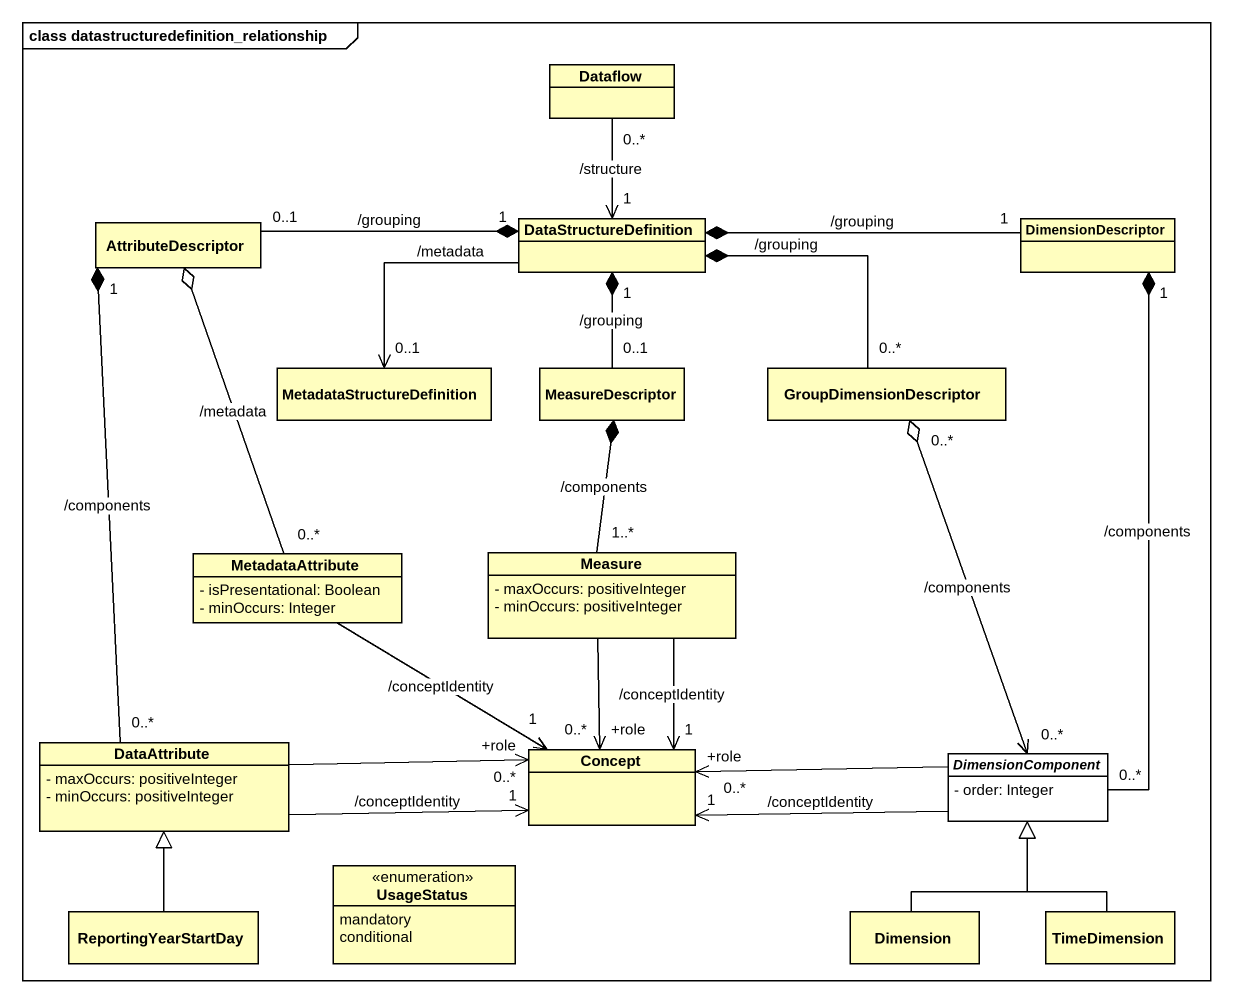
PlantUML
@startuml
mainframe class datastructuredefinition_relationship
hide circle
hide empty members
skinparam classAttributeIconSize 0
class Dataflow #FFFEBF
class AttributeDescriptor #FFFEBF
class DataStructureDefinition #FFFEBF
class DimensionDescriptor #FFFEBF
class MetadataStructureDefinition #FFFEBF
class MeasureDescriptor #FFFEBF
class GroupDimensionDescriptor #FFFEBF
class MetadataAttribute #FFFEBF {
  - isPresentational: Boolean
  - minOccurs: Integer
}
class Measure #FFFEBF {
  - maxOccurs: positiveInteger
  - minOccurs: positiveInteger
}
class DataAttribute #FFFEBF {
  - maxOccurs: positiveInteger
  - minOccurs: positiveInteger
}
class Concept #FFFEBF
abstract class DimensionComponent #FFFFFF {
  - order: Integer
}
enum UsageStatus #FFFEBF {
  mandatory
  conditional
}
class ReportingYearStartDay #FFFEBF
class Dimension #FFFEBF
class TimeDimension #FFFEBF
Dataflow "0..*" --> "1" DataStructureDefinition : /structure
AttributeDescriptor "0..1" -right-* "1" DataStructureDefinition : /grouping
DataStructureDefinition --> "0..1" MetadataStructureDefinition : /metadata
DimensionDescriptor "1" -left-* DataStructureDefinition : /grouping
MeasureDescriptor "0..1" -up-* "1" DataStructureDefinition : /grouping
GroupDimensionDescriptor "0..*" -left-* DataStructureDefinition : /grouping
MetadataAttribute "0..*" -up-o AttributeDescriptor : /metadata
MetadataAttribute --> "1" Concept : /conceptIdentity
Measure "1..*" -up-* MeasureDescriptor : /components
Measure --> "+role\n0..*" Concept
Measure --> "1" Concept : /conceptIdentity
DataAttribute "0..*" -up-* "1" AttributeDescriptor : /components
DataAttribute -right-> "1" Concept : /conceptIdentity
DataAttribute -right-> "+role\n0..*" Concept
DimensionComponent "0..*" -up-* "1" DimensionDescriptor : /components
DimensionComponent "0..*" <-up-o "0..*" GroupDimensionDescriptor : /components
DimensionComponent -left-> "1" Concept : /conceptIdentity
DimensionComponent -left-> "+role\n0..*" Concept
ReportingYearStartDay -up-|> DataAttribute
Dimension -up-|> DimensionComponent
TimeDimension -up-|> DimensionComponent
@enduml
